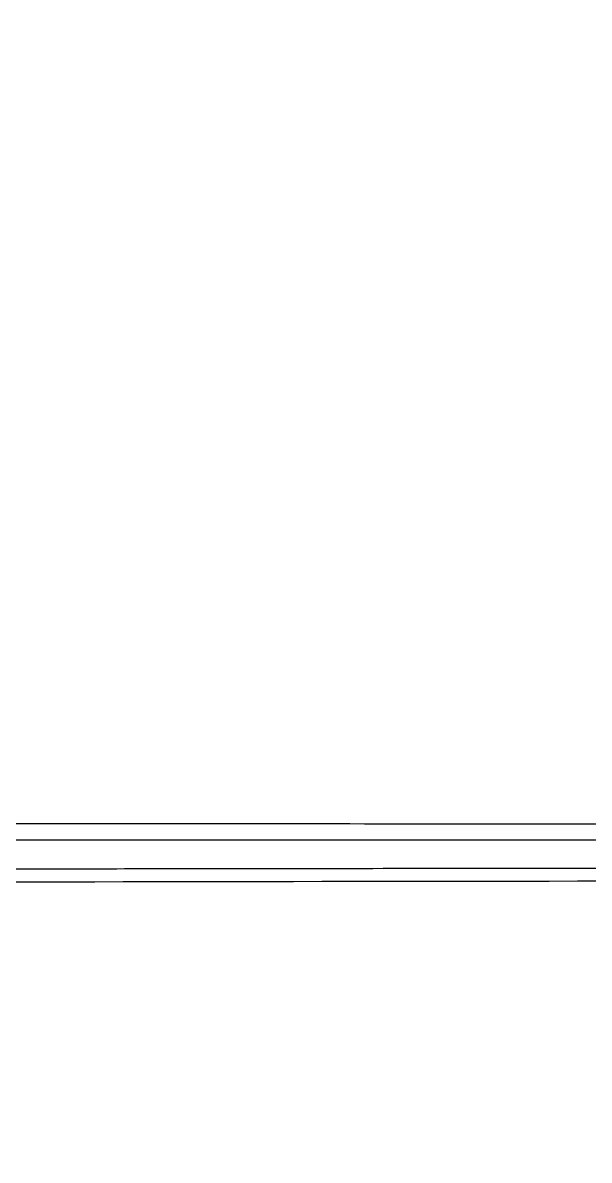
# Model space of a CAD drawing. Header units: millimetres. Extents: x -8699 to 14519, y -2727 to 7848.
# Drawn here: x -7557.6 to -7510.6, y 6954 to 7048.4 of the extents above; entities that cross this region are included whole.
import ezdxf

# ---------------------------------------------------------------- set-up
doc = ezdxf.new("R2010")
doc.units = ezdxf.units.MM
doc.layers.add('1', color=7, linetype='Continuous', true_color=0xffffff)

msp = doc.modelspace()

# ---------------------------------------------------------------- linework, layer by layer
at = {"layer": '1', "color": 8, "linetype": 'Continuous'}
for points, knots in [([(-7526.068, 6588.708), (-7532.825, 6596.1), (-7538.872, 6604.014), (-7549.711, 6620.761), (-7554.473, 6629.547), (-7567.011, 6656.396), (-7573.193, 6675.14), (-7580.764, 6703.914), (-7582.99, 6713.562), (-7587.066, 6732.908), (-7588.92, 6742.612), (-7593.949, 6771.815), (-7596.595, 6791.402), (-7600.693, 6830.781), (-7602.139, 6850.558), (-7604.076, 6890.076), (-7604.577, 6909.846), (-7605.168, 6969.186), (-7604.383, 7008.786), (-7603.59, 7048.425)], [0, 0, 0, 0, 0.0625, 0.0625, 0.125, 0.125, 0.25, 0.25, 0.3125, 0.3125, 0.375, 0.375, 0.5, 0.5, 0.625, 0.625, 0.75, 0.75, 1, 1, 1, 1]), ([(-7602.656, 7048.285), (-7603.448, 7008.682), (-7604.231, 6969.1), (-7603.439, 6890.027), (-7601.799, 6850.48), (-7595.672, 6791.599), (-7593.031, 6772.026), (-7588.004, 6742.829), (-7586.154, 6733.142), (-7582.094, 6713.866), (-7579.882, 6704.275), (-7574.882, 6685.239), (-7572.091, 6675.795), (-7565.653, 6657.124), (-7561.987, 6647.85), (-7553.599, 6629.887), (-7548.885, 6621.2), (-7538.129, 6604.574), (-7532.028, 6596.592), (-7525.329, 6589.268)], [0, 0, 0, 0, 0.25, 0.25, 0.5, 0.5, 0.625, 0.625, 0.6875, 0.6875, 0.75, 0.75, 0.8125, 0.8125, 0.875, 0.875, 0.9375, 0.9375, 1, 1, 1, 1]), ([(-7513.685, 6598.502), (-7515.293, 6600.266), (-7516.895, 6602.108), (-7519.963, 6605.806), (-7521.45, 6607.684), (-7525.779, 6613.405), (-7528.485, 6617.334), (-7536.118, 6629.432), (-7540.581, 6637.937), (-7552.391, 6664.204), (-7558.046, 6682.269), (-7567.363, 6718.904), (-7571.094, 6737.458), (-7577.408, 6774.867), (-7579.911, 6793.757), (-7585.712, 6850.432), (-7587.285, 6888.379), (-7588.093, 6964.482), (-7587.38, 7002.575), (-7586.614, 7040.691)], [0, 0, 0, 0, 0.015625, 0.015625, 0.03125, 0.03125, 0.0625, 0.0625, 0.125, 0.125, 0.25, 0.25, 0.375, 0.375, 0.5, 0.5, 0.75, 0.75, 1, 1, 1, 1]), ([(-7584.906, 7040.35), (-7585.671, 7002.356), (-7586.384, 6964.383), (-7585.593, 6888.522), (-7584.039, 6850.695), (-7578.288, 6794.198), (-7575.805, 6775.368), (-7569.538, 6738.072), (-7565.831, 6719.574), (-7556.59, 6683.045), (-7550.988, 6665.029), (-7539.278, 6638.829), (-7534.847, 6630.338), (-7524.736, 6614.24), (-7519.03, 6606.605), (-7512.54, 6599.473)], [0, 0, 0, 0, 0.25, 0.25, 0.5, 0.5, 0.625, 0.625, 0.75, 0.75, 0.875, 0.875, 0.9375, 0.9375, 1, 1, 1, 1]), ([(-7568.683, 6981.947), (-7562.887, 6981.944), (-7550.959, 6981.94), (-7532.546, 6981.934), (-7513.114, 6981.929), (-7487.188, 6981.925), (-7464.567, 6981.917), (-7445.604, 6981.924), (-7432.957, 6981.939), (-7423.47, 6981.917), (-7417.146, 6981.902)], [0, 0, 0, 0, 0.115016, 0.236679, 0.364988, 0.499946, 0.749919, 0.812432, 0.874953, 1, 1, 1, 1]), ([(-7417.146, 6980.561), (-7421.192, 6980.567), (-7433.662, 6980.586), (-7458.939, 6980.577), (-7493.473, 6980.578), (-7531.507, 6980.576), (-7556.701, 6980.576), (-7568.619, 6980.575)], [0, 0, 0, 0, 0.080033, 0.246671, 0.500006, 0.763458, 1, 1, 1, 1])]:
    msp.add_open_spline(points, degree=3, knots=knots, dxfattribs=at)
at = {"layer": '1', "color": 7, "linetype": 'Continuous'}
msp.add_open_spline([(-7417.119, 6978.353), (-7424.511, 6978.344), (-7441.166, 6978.322), (-7466.802, 6978.282), (-7494.023, 6978.24), (-7520.968, 6978.205), (-7545.633, 6978.178), (-7561.307, 6978.151), (-7568.006, 6978.138)], degree=3, knots=[0, 0, 0, 0, 0.146784, 0.330716, 0.50914, 0.687673, 0.866473, 1, 1, 1, 1], dxfattribs=at)
at = {"layer": '1', "color": 8, "linetype": 'Continuous'}
msp.add_open_spline([(-7417.119, 6977.278), (-7467.51, 6977.202), (-7517.894, 6977.148), (-7568.093, 6977.063)], degree=3, dxfattribs=at)

doc.saveas('drawing.dxf')
